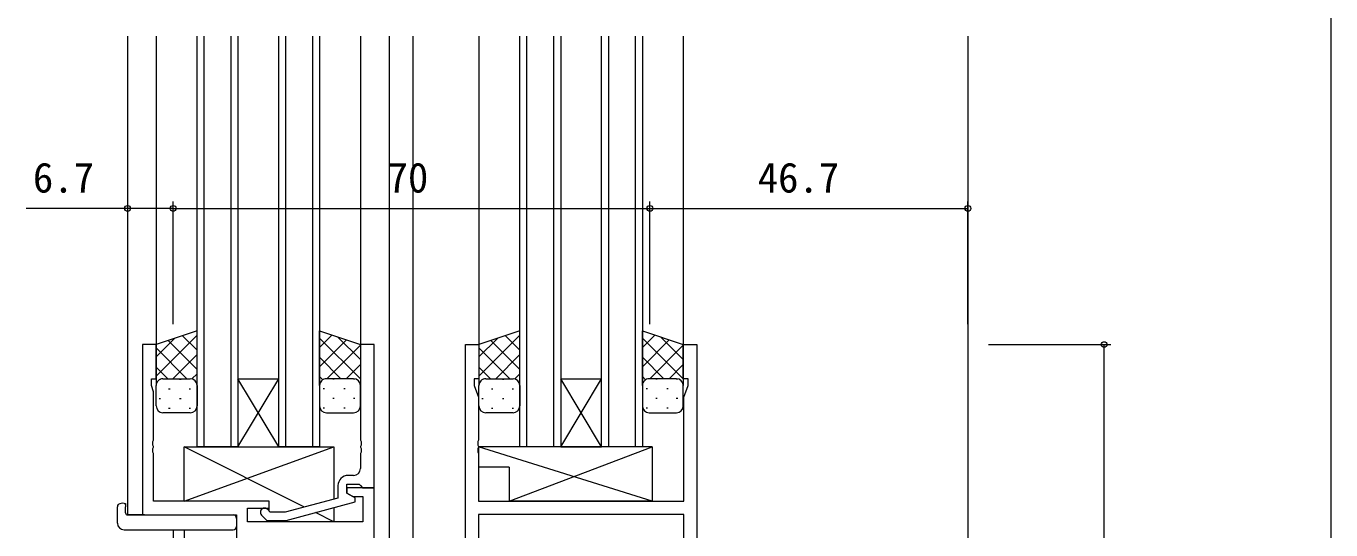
# Model space of a CAD drawing. Units: millimetres, scale not verified. Extents: x -567 to 567, y -403 to 403.
# Drawn here: x -446.1 to -254.5, y -110.5 to -36.6 of the extents above; entities that cross this region are included whole.
import ezdxf
from ezdxf.enums import TextEntityAlignment as Align

# ---------------------------------------------------------------- set-up
doc = ezdxf.new("R2010")
doc.units = ezdxf.units.MM
doc.header["$LTSCALE"] = 2
for name, color, linetype, lineweight in [('0-1_USER1', 4, 'Continuous', 9), ('0-2_YKK_ZWAK', 2, 'Continuous', 9), ('0-3_YKK_11', 7, 'Continuous', 9), ('0-4_YKK_12', 6, 'Continuous', 9)]:
    doc.layers.add(name, color=color, linetype=linetype, lineweight=lineweight)
doc.styles.add('ＭＳ ゴシック', font='')
doc.styles.get('ＭＳ ゴシック').set_extended_font_data('MS Gothic')

msp = doc.modelspace()

# ---------------------------------------------------------------- linework, layer by layer
at = {"layer": '0-1_USER1'}
for p, q in [((-427.01, -87.954), (-421.01, -81.954)), ((-421.01, -84.145), (-423.127, -82.028)), ((-403.01, -83.745), (-401.193, -81.928)), ((-397.01, -88.354), (-403.01, -82.354)), ((-397.01, -85.525), (-400.315, -82.22)), ((-379.61, -87.954), (-373.61, -81.954)), ((-373.61, -84.145), (-375.727, -82.028)), ((-355.61, -83.745), (-353.793, -81.928)), ((-349.61, -88.354), (-355.61, -82.354)), ((-349.61, -85.525), (-352.915, -82.22)), ((-427.01, -85.125), (-424.305, -82.42)), ((-422.49, -88.322), (-427.01, -83.802)), ((-421.01, -86.973), (-425.249, -82.735)), ((-403.01, -86.573), (-399.071, -82.635)), ((-401.93, -88.322), (-397.01, -83.402)), ((-379.61, -85.125), (-376.905, -82.42)), ((-375.09, -88.322), (-379.61, -83.802)), ((-373.61, -86.973), (-377.849, -82.735)), ((-355.61, -86.573), (-351.671, -82.635)), ((-354.53, -88.322), (-349.61, -83.402)), ((-424.55, -88.322), (-421.01, -84.782)), ((-399.87, -88.322), (-403.01, -85.182)), ((-377.15, -88.322), (-373.61, -84.782)), ((-352.47, -88.322), (-355.61, -85.182)), ((-425.318, -88.322), (-427.01, -86.63)), ((-421.755, -88.355), (-421.01, -87.611)), ((-402.544, -88.477), (-403.01, -88.011)), ((-399.102, -88.322), (-397.01, -86.23)), ((-377.918, -88.322), (-379.61, -86.63)), ((-374.355, -88.355), (-373.61, -87.611)), ((-355.144, -88.477), (-355.61, -88.011)), ((-351.702, -88.322), (-349.61, -86.23)), ((-427.01, -92.322), (-427.01, -89.322)), ((-426.425, -88.412), (-426.39, -88.412)), ((-426.01, -88.322), (-422.01, -88.322)), ((-426.01, -88.322), (-422.01, -88.322)), ((-425.175, -89.827), (-424.975, -89.827)), ((-423.56, -88.412), (-423.36, -88.412)), ((-422.145, -89.827), (-421.945, -89.827)), ((-421.01, -89.322), (-421.01, -92.322)), ((-403.01, -89.322), (-403.01, -92.322)), ((-402.275, -89.827), (-402.475, -89.827)), ((-398.01, -88.322), (-402.01, -88.322)), ((-398.01, -88.322), (-402.01, -88.322)), ((-400.86, -88.412), (-401.06, -88.412)), ((-399.245, -89.827), (-399.445, -89.827)), ((-397.83, -88.412), (-398.03, -88.412)), ((-397.038, -89.087), (-397.01, -89.059)), ((-397.01, -92.322), (-397.01, -89.322)), ((-379.61, -92.322), (-379.61, -89.322)), ((-379.025, -88.412), (-378.99, -88.412)), ((-378.61, -88.322), (-374.61, -88.322)), ((-378.61, -88.322), (-374.61, -88.322)), ((-377.775, -89.827), (-377.575, -89.827)), ((-376.16, -88.412), (-375.96, -88.412)), ((-374.745, -89.827), (-374.545, -89.827)), ((-373.61, -89.322), (-373.61, -92.322)), ((-355.61, -89.322), (-355.61, -92.322)), ((-354.875, -89.827), (-355.075, -89.827)), ((-350.61, -88.322), (-354.61, -88.322)), ((-350.61, -88.322), (-354.61, -88.322)), ((-353.46, -88.412), (-353.66, -88.412)), ((-351.845, -89.827), (-352.045, -89.827)), ((-350.43, -88.412), (-350.63, -88.412)), ((-349.638, -89.087), (-349.61, -89.059)), ((-349.61, -92.322), (-349.61, -89.322)), ((-426.59, -91.242), (-426.39, -91.242)), ((-423.56, -91.242), (-423.36, -91.242)), ((-400.86, -91.242), (-401.06, -91.242)), ((-397.83, -91.242), (-398.03, -91.242)), ((-379.19, -91.242), (-378.99, -91.242)), ((-376.16, -91.242), (-375.96, -91.242)), ((-353.46, -91.242), (-353.66, -91.242)), ((-350.43, -91.242), (-350.63, -91.242)), ((-422.01, -93.322), (-426.01, -93.322)), ((-425.175, -92.657), (-424.975, -92.657)), ((-422.145, -92.657), (-421.945, -92.657)), ((-402.275, -92.657), (-402.475, -92.657)), ((-402.01, -93.322), (-398.01, -93.322)), ((-399.245, -92.657), (-399.445, -92.657)), ((-374.61, -93.322), (-378.61, -93.322)), ((-377.775, -92.657), (-377.575, -92.657)), ((-374.745, -92.657), (-374.545, -92.657)), ((-354.875, -92.657), (-355.075, -92.657)), ((-354.61, -93.322), (-350.61, -93.322)), ((-351.845, -92.657), (-352.045, -92.657)), ((-422.91, -106.322), (-400.91, -98.322)), ((-405.232, -107.161), (-422.91, -98.322)), ((-354.184, -98.322), (-379.68, -98.322)), ((-379.68, -98.322), (-379.68, -101.322)), ((-354.184, -106.322), (-379.68, -98.322)), ((-375.184, -106.322), (-354.184, -98.322)), ((-354.184, -98.322), (-354.184, -106.322)), ((-375.184, -101.322), (-379.68, -101.322)), ((-375.184, -101.322), (-375.184, -106.322)), ((-432.698, -109.51), (-432.698, -107.134)), ((-431.51, -108.022), (-431.51, -107.13)), ((-354.184, -106.322), (-375.184, -106.322)), ((-431.21, -108.322), (-415.71, -108.322)), ((-415.21, -108.822), (-415.21, -109.51)), ((-400.91, -109.322), (-403.614, -107.97)), ((-431.698, -110.509), (-415.71, -110.509)), ((-415.21, -109.51), (-415.21, -110.01))]:
    msp.add_line(p, q, dxfattribs=at)
for points in [[(-421.01, -89.322), (-421.01, -81.322), (-427.01, -83.322), (-427.01, -89.322)], [(-403.01, -89.322), (-403.01, -81.322), (-397.01, -83.322), (-397.01, -89.322)], [(-373.61, -89.322), (-373.61, -81.322), (-379.61, -83.322), (-379.61, -89.322)], [(-355.61, -89.322), (-355.61, -81.322), (-349.61, -83.322), (-349.61, -89.322)], [(-422.91, -106.322), (-422.91, -98.322), (-400.91, -98.322), (-400.91, -106.003)], [(-431.698, -106.63), (-431.51, -106.63), (-431.51, -107.13)], [(-410.41, -107.773), (-410.41, -106.322), (-422.91, -106.322)], [(-400.91, -107.245), (-400.91, -109.322), (-410.41, -109.322), (-410.41, -109.122)]]:
    msp.add_lwpolyline(points, dxfattribs=at)
for centre, radius, start, end in [((-426.01, -89.322), 1, 89.9999, 179.9999), ((-426.01, -89.322), 1, 89.9999, 179.9999), ((-422.01, -89.322), 1, 359.9999, 89.9999), ((-422.01, -89.322), 1, 359.9999, 89.9999), ((-402.01, -89.322), 1, 90.0001, 180.0001), ((-402.01, -89.322), 1, 90.0001, 180.0001), ((-398.01, -89.322), 1, 0.0001, 90.0001), ((-398.01, -89.322), 1, 0.0001, 90.0001), ((-378.61, -89.322), 1, 89.9999, 179.9999), ((-378.61, -89.322), 1, 89.9999, 179.9999), ((-374.61, -89.322), 1, 359.9999, 89.9999), ((-374.61, -89.322), 1, 359.9999, 89.9999), ((-354.61, -89.322), 1, 90.0001, 180.0001), ((-354.61, -89.322), 1, 90.0001, 180.0001), ((-350.61, -89.322), 1, 0.0001, 90.0001), ((-350.61, -89.322), 1, 0.0001, 90.0001), ((-426.01, -92.322), 1, 179.9999, 269.9999), ((-422.01, -92.322), 1, 269.9999, 359.9999), ((-402.01, -92.322), 1, 180.0001, 270.0001), ((-398.01, -92.322), 1, 270.0001, 0.0001), ((-378.61, -92.322), 1, 179.9999, 269.9999), ((-374.61, -92.322), 1, 269.9999, 359.9999), ((-354.61, -92.322), 1, 180.0001, 270.0001), ((-350.61, -92.322), 1, 270.0001, 0.0001), ((-432.233, -107.118), 0.462, 136.9505, 182.04653), ((-431.928, -107.76), 1.153, 78.49471, 123.87699), ((-431.21, -108.022), 0.3, 180, 270), ((-415.71, -108.822), 0.5, 0, 90), ((-431.698, -109.509), 1, 180, 269.99494), ((-415.71, -110.01), 0.5, 269.9989, 0)]:
    msp.add_arc(centre, radius, start, end, dxfattribs=at)
at = {"layer": '0-2_YKK_ZWAK'}
for p, q in [((-431.21, -38.072), (-431.21, -108.322)), ((-427.01, -38.072), (-427.01, -83.818)), ((-421.01, -98.322), (-421.01, -38.072)), ((-420.01, -38.072), (-420.01, -98.322)), ((-416.01, -98.322), (-416.01, -38.072)), ((-409.01, -98.322), (-409.01, -38.072)), ((-408.01, -38.072), (-408.01, -98.322)), ((-404.01, -98.322), (-404.01, -38.072)), ((-397.01, -38.072), (-397.01, -83.807)), ((-392.81, -38.072), (-392.81, -174.322)), ((-389.31, -38.072), (-389.31, -174.322)), ((-379.61, -38.072), (-379.61, -83.822)), ((-373.61, -98.322), (-373.61, -38.072)), ((-372.61, -38.072), (-372.61, -98.322)), ((-368.61, -98.322), (-368.61, -38.072)), ((-361.61, -98.322), (-361.61, -38.072)), ((-360.61, -38.072), (-360.61, -98.322)), ((-356.61, -98.322), (-356.61, -38.072)), ((-349.61, -38.072), (-349.61, -83.822)), ((-307.81, -38.072), (-307.81, -125.322)), ((-415.01, -88.322), (-409.01, -88.322)), ((-415.01, -98.322), (-409.01, -88.322)), ((-409.01, -98.322), (-415.01, -88.322)), ((-367.61, -88.322), (-361.61, -88.322)), ((-367.61, -98.322), (-361.61, -88.322)), ((-361.61, -98.322), (-367.61, -88.322)), ((-415.01, -98.322), (-409.01, -98.322)), ((-367.61, -98.322), (-361.61, -98.322)), ((-428.71, -108.322), (-431.21, -108.322)), ((-424.51, -110.509), (-424.51, -179.322)), ((-422.88, -110.509), (-422.88, -179.322))]:
    msp.add_line(p, q, dxfattribs=at)
for points in [[(-415.01, -38.072), (-415.01, -98.322), (-421.01, -98.322)], [(-403.01, -38.072), (-403.01, -98.322), (-409.01, -98.322)], [(-367.61, -38.072), (-367.61, -98.322), (-373.61, -98.322)], [(-355.61, -38.072), (-355.61, -98.322), (-361.61, -98.322)]]:
    msp.add_lwpolyline(points, dxfattribs=at)
at = {"layer": '0-3_YKK_11'}
for p, q in [((-398.01, -102.522), (-398.81, -102.522)), ((-349.54, -108.252), (-379.68, -108.252))]:
    msp.add_line(p, q, dxfattribs=at)
for points in [[(-395.01, -174.322), (-395.01, -104.322), (-399.01, -104.322), (-399.01, -105.122), (-398.144, -105.622), (-396.64, -105.622), (-396.64, -109.322), (-413.58, -109.322), (-413.58, -107.322), (-410.41, -107.322), (-410.41, -106.322), (-427.38, -106.322), (-427.38, -99.28), (-427.5, -99.097), (-427.5, -98.547), (-427.38, -98.364), (-427.38, -98.28), (-427.5, -98.097), (-427.5, -97.547), (-427.38, -97.364), (-427.38, -90.233), (-427.71, -89.327), (-427.71, -88.322), (-427.01, -88.322), (-427.01, -83.322), (-429.01, -83.322), (-429.01, -108.322), (-415.21, -108.322)], [(-395.01, -104.322), (-395.01, -83.322), (-397.01, -83.322), (-397.01, -97.364), (-396.89, -97.547), (-396.89, -98.097), (-397.01, -98.28), (-397.01, -98.364), (-396.89, -98.547), (-396.89, -99.097), (-397.01, -99.28), (-397.01, -101.522)], [(-381.61, -174.322), (-381.61, -83.322), (-379.61, -83.322), (-379.61, -88.322), (-380.31, -88.322), (-380.31, -89.322), (-379.68, -91.053), (-379.68, -97.364), (-379.8, -97.547), (-379.8, -98.097), (-379.68, -98.28), (-379.68, -98.364), (-379.8, -98.547), (-379.8, -99.097), (-379.68, -99.28), (-379.68, -106.322), (-349.54, -106.322), (-349.54, -91.053), (-348.91, -89.322), (-348.91, -88.322), (-349.61, -88.322), (-349.61, -83.322), (-347.61, -83.322), (-347.61, -125.322)], [(-411.534, -108.346), (-410.759, -109.122), (-407.914, -109.122), (-397.81, -106.415), (-397.81, -105.815), (-399.01, -105.122), (-399.01, -103.822), (-397.21, -103.822), (-397.01, -104.022), (-396.71, -104.322), (-395.01, -104.322)], [(-400.31, -104.022), (-400.31, -105.842), (-408.072, -107.922), (-410.262, -107.922), (-410.686, -107.498)], [(-415.21, -108.322), (-415.21, -179.322), (-426.11, -179.322), (-426.11, -181.872)], [(-349.54, -108.252), (-379.68, -108.252), (-379.68, -126.822), (-365.54, -126.822), (-365.54, -125.392)], [(-363.54, -123.392), (-349.54, -123.392), (-349.54, -108.252)]]:
    msp.add_lwpolyline(points, dxfattribs=at)
for centre, radius, start, end in [((-398.01, -101.522), 1, 270.00001, 359.99999), ((-398.81, -104.022), 1.5, 90.00001, 179.99999), ((-411.11, -107.922), 0.6, 44.99999, 225.00001)]:
    msp.add_arc(centre, radius, start, end, dxfattribs=at)
at = {"layer": '0-4_YKK_12'}
for p, q in [((-254.51, 213.678), (-254.51, -172.322)), ((-424.51, -80.322), (-424.51, -62.322)), ((-424.51, -80.322), (-424.51, -62.322)), ((-354.51, -80.322), (-354.51, -62.322)), ((-354.51, -80.322), (-354.51, -62.322)), ((-307.81, -80.322), (-307.81, -62.322)), ((-424.51, -63.322), (-354.51, -63.322)), ((-354.51, -63.322), (-307.81, -63.322)), ((-304.81, -83.322), (-286.81, -83.322)), ((-287.81, -179.322), (-287.81, -83.322))]:
    msp.add_line(p, q, dxfattribs=at)
msp.add_lwpolyline([(-424.51, -63.322), (-431.21, -63.322), (-446.11, -63.322)], dxfattribs=at)
for centre in [(-431.21, -63.322), (-424.51, -63.322), (-424.51, -63.322), (-354.51, -63.322), (-354.51, -63.322), (-307.81, -63.322), (-287.81, -83.322)]:
    msp.add_circle(centre, 0.425, dxfattribs=at)

# ---------------------------------------------------------------- texts
at = {"layer": '0-4_YKK_12', "style": 'ＭＳ ゴシック'}
for s, p in [('6.7', (-445.11, -62.322)), ('70', (-393.03, -62.322)), ('46.7', (-338.68, -62.322))]:
    msp.add_text(s, height=4.399, dxfattribs=at).set_placement(p, align=Align.BOTTOM_LEFT)

doc.saveas('drawing.dxf')
